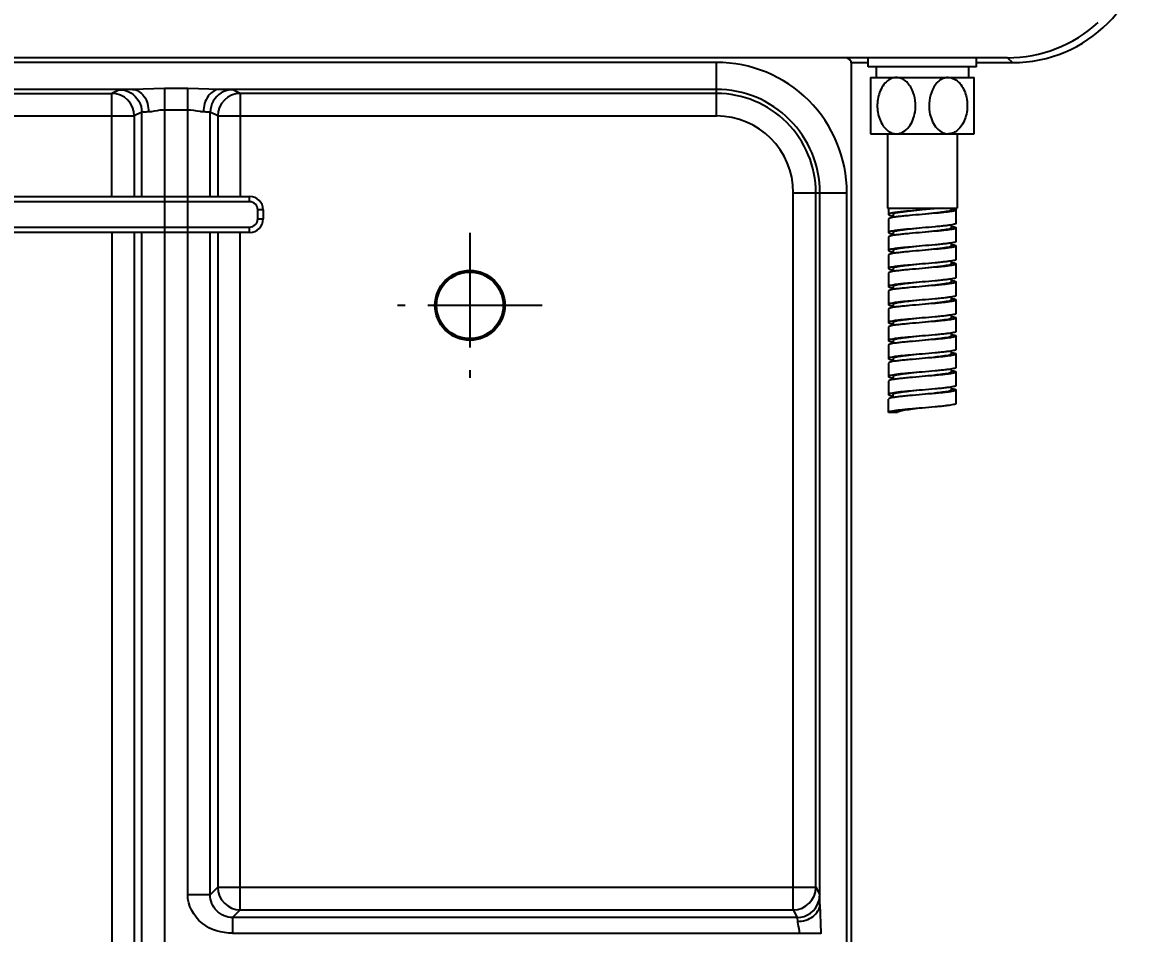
# Model space of a CAD drawing. Header units: millimetres. Extents: x 4625 to 5171, y -2661 to -1889.
# Drawn here: x 4776.5 to 4838.9, y -2450.1 to -2399.5 of the extents above; entities that cross this region are included whole.
import ezdxf

# ---------------------------------------------------------------- set-up
doc = ezdxf.new("R2010")
doc.units = ezdxf.units.MM
doc.header["$LTSCALE"] = 0.1
doc.linetypes.add('CENTERX2', pattern=[101.6, 63.5, -12.7, 12.7, -12.7])
for name, color, linetype in [('02___PRT_ALL_AXES', 7, 'Continuous'), ('CENTER', 1, 'CENTERX2'), ('DIM', 3, 'Continuous')]:
    doc.layers.add(name, color=color, linetype=linetype)
doc.styles.get("Standard").update_dxf_attribs({"font": 'arial.ttf'})
doc.dimstyles.new('ISO-25', dxfattribs={"dimtxt": 2.5, "dimasz": 2.5, "dimexe": 1.25, "dimexo": 0.625, "dimtad": 1, "dimlfac": 5, "dimtxsty": 'Standard', "dimcen": 2.5, "dimadec": 0, "dimazin": 0, "dimtfac": 1, "dimtmove": 0, "dimatfit": 3, "dimfxl": 0, "dimarcsym": 0})

# ---------------------------------------------------------------- blocks, each defined once
blk = doc.blocks.new('*D16')
at = {"layer": 'Defpoints', "color": 0}
for p in [(4777.648, -2092.633), (4866.09, -2605.033), (4891.722, -2605.033)]:
    blk.add_point(p, dxfattribs=at)
at = {"layer": 'DIM', "color": 0, "lineweight": -2}
for p, q in [((4778.273, -2092.633), (4892.972, -2092.633)), ((4891.722, -2096.633), (4891.722, -2601.033)), ((4866.715, -2605.033), (4892.972, -2605.033))]:
    blk.add_line(p, q, dxfattribs=at)
at = {"layer": 'DIM', "color": 0}
for points in [[(4891.056, -2096.633), (4892.389, -2096.633), (4891.722, -2092.633)], [(4891.056, -2601.033), (4892.389, -2601.033), (4891.722, -2605.033)]]:
    blk.add_solid(points, dxfattribs=at)
at = {"layer": 'DIM', "color": 0, "insert": (4888.475, -2348.833), "char_height": 4, "attachment_point": 5, "rotation": 90}
blk.add_mtext('(2280)', dxfattribs=at)

msp = doc.modelspace()

# ---------------------------------------------------------------- linework, layer by layer
at = {"color": 7, "linetype": 'Continuous'}
for p, q in [((4831.1216, -2401.4796), (4728.7511, -2401.4796)), ((4823.3984, -2401.9956), (4823.3984, -2401.4956)), ((4829.3984, -2401.9956), (4829.3984, -2401.4956)), ((4831.1216, -2401.4796), (4831.3987, -2401.7566)), ((4814.9768, -2401.7415), (4729.9768, -2401.7415)), ((4814.9768, -2404.7163), (4814.9768, -2401.7415)), ((4822.4768, -2401.7566), (4823.3984, -2401.7566)), ((4822.4768, -2476.4796), (4822.4768, -2401.8546)), ((4829.3984, -2401.9956), (4823.3984, -2401.9956)), ((4823.8359, -2401.9956), (4823.8359, -2402.5817)), ((4828.9609, -2401.9956), (4828.9609, -2402.5817)), ((4829.3984, -2401.7566), (4831.3987, -2401.7566)), ((4823.5234, -2402.5817), (4829.2734, -2402.5817)), ((4823.5234, -2402.5817), (4823.5234, -2405.7067)), ((4829.2734, -2405.7067), (4829.2734, -2402.5817)), ((4782.5686, -2403.2414), (4729.9768, -2403.2414)), ((4781.8305, -2403.2565), (4781.4108, -2403.4664)), ((4784.3301, -2403.1846), (4782.5686, -2403.2414)), ((4785.6234, -2403.1846), (4784.3301, -2403.1846)), ((4784.3301, -2403.1846), (4784.3301, -2453.8881)), ((4785.6234, -2447.9583), (4785.6234, -2403.1846)), ((4787.3849, -2403.2414), (4785.6234, -2403.1846)), ((4814.9768, -2403.2414), (4787.3849, -2403.2414)), ((4788.5427, -2403.4664), (4788.123, -2403.2565)), ((4749.8109, -2403.4664), (4781.4108, -2403.4664)), ((4781.4108, -2409.1816), (4781.4108, -2403.4664)), ((4814.9768, -2403.4664), (4788.5427, -2403.4664)), ((4788.5427, -2403.4664), (4788.5427, -2409.1816)), ((4783.0803, -2404.5065), (4782.6606, -2404.7163)), ((4783.0803, -2409.1816), (4783.0803, -2404.5065)), ((4785.6234, -2404.3872), (4784.3301, -2404.3872)), ((4787.2929, -2404.7163), (4786.8732, -2404.5065)), ((4786.8732, -2409.1816), (4786.8732, -2404.5065)), ((4749.8636, -2404.7163), (4782.6606, -2404.7163)), ((4782.6606, -2404.7163), (4782.6606, -2409.1816)), ((4787.2929, -2404.7163), (4814.9768, -2404.7163)), ((4787.2929, -2404.7163), (4787.2929, -2409.1816)), ((4823.5234, -2405.7067), (4829.2734, -2405.7067)), ((4824.4609, -2405.7067), (4824.4609, -2409.8317)), ((4828.3359, -2405.7067), (4828.3359, -2409.8317)), ((4819.24, -2408.9796), (4822.2148, -2408.9796)), ((4819.24, -2448.7884), (4819.24, -2408.9796)), ((4820.49, -2447.5386), (4820.49, -2408.9796)), ((4820.7149, -2448.4899), (4820.7149, -2408.9796)), ((4822.2148, -2476.4796), (4822.2148, -2408.9796)), ((4754.8109, -2409.1816), (4789.0609, -2409.1816)), ((4789.0609, -2409.4816), (4754.8109, -2409.4816)), ((4789.0609, -2409.4816), (4789.0609, -2409.1816)), ((4789.8109, -2409.9316), (4789.5109, -2409.9316)), ((4789.5109, -2410.4316), (4789.5109, -2409.9316)), ((4789.8109, -2409.9316), (4789.8109, -2410.4316)), ((4824.5234, -2409.8317), (4824.5234, -2410.1817)), ((4824.7734, -2410.1817), (4824.7734, -2410.3493)), ((4827.5005, -2409.8317), (4826.3984, -2409.9317)), ((4828.0234, -2409.9317), (4828.0234, -2409.8317)), ((4828.2734, -2410.6817), (4828.2734, -2409.9317)), ((4736.8109, -2410.8816), (4789.0609, -2410.8816)), ((4789.0609, -2411.1816), (4789.0609, -2410.8816)), ((4789.5109, -2410.4316), (4789.8109, -2410.4316)), ((4824.5234, -2410.4317), (4824.5234, -2411.1817)), ((4828.0234, -2410.9317), (4828.0234, -2410.7638)), ((4828.2734, -2411.6817), (4828.2734, -2410.9317)), ((4789.0609, -2411.1816), (4736.8109, -2411.1816)), ((4781.4108, -2411.1816), (4781.4108, -2453.9673)), ((4782.6606, -2411.1816), (4782.6606, -2453.9673)), ((4783.0803, -2453.8989), (4783.0803, -2411.1816)), ((4786.8732, -2447.9583), (4786.8732, -2411.1816)), ((4787.2929, -2411.1816), (4787.2929, -2447.5386)), ((4788.5427, -2448.7884), (4788.5427, -2411.1816)), ((4824.5234, -2411.4317), (4824.5234, -2412.1817)), ((4824.7734, -2411.1817), (4824.7734, -2411.3497)), ((4824.7734, -2412.1817), (4824.7734, -2412.3488)), ((4828.0234, -2411.9317), (4828.0234, -2411.7646)), ((4828.2734, -2412.6817), (4828.2734, -2411.9317)), ((4824.5234, -2412.4317), (4824.5234, -2413.1817)), ((4828.0234, -2412.9317), (4828.0234, -2412.7637)), ((4824.5234, -2413.4317), (4824.5234, -2414.1817)), ((4824.7734, -2413.1817), (4824.7734, -2413.3497)), ((4828.2734, -2413.6817), (4828.2734, -2412.9317)), ((4828.0234, -2413.9317), (4828.0234, -2413.7642)), ((4828.2734, -2414.6817), (4828.2734, -2413.9317)), ((4824.5234, -2414.4317), (4824.5234, -2415.1817)), ((4824.7734, -2414.1817), (4824.7734, -2414.3494)), ((4824.7734, -2415.1817), (4824.7734, -2415.3493)), ((4828.0234, -2414.9317), (4828.0234, -2414.7641)), ((4828.2734, -2415.6817), (4828.2734, -2414.9317)), ((4824.5234, -2415.4317), (4824.5234, -2416.1817)), ((4828.0234, -2415.9317), (4828.0234, -2415.7638)), ((4828.2734, -2416.6817), (4828.2734, -2415.9317)), ((4824.5234, -2416.4317), (4824.5234, -2417.1817)), ((4824.7734, -2416.1817), (4824.7734, -2416.3497)), ((4824.7734, -2417.1817), (4824.7734, -2417.3488)), ((4828.0234, -2416.9317), (4828.0234, -2416.7646)), ((4828.2734, -2417.6817), (4828.2734, -2416.9317)), ((4824.5234, -2417.4317), (4824.5234, -2418.1817)), ((4828.0234, -2417.9317), (4828.0234, -2417.7637)), ((4824.5234, -2418.4317), (4824.5234, -2419.1817)), ((4824.7734, -2418.1817), (4824.7734, -2418.3497)), ((4828.2734, -2418.6817), (4828.2734, -2417.9317)), ((4828.0234, -2418.9317), (4828.0234, -2418.7642)), ((4828.2734, -2419.6817), (4828.2734, -2418.9317)), ((4824.5234, -2419.4317), (4824.5234, -2420.1817)), ((4824.7734, -2419.1817), (4824.7734, -2419.3494)), ((4824.7734, -2420.3493), (4824.7734, -2420.1817)), ((4828.0234, -2419.9317), (4828.0234, -2419.7641)), ((4828.2734, -2420.6817), (4828.2734, -2419.9317)), ((4824.5234, -2421.1817), (4824.5234, -2420.4317)), ((4825.0234, -2421.1817), (4824.5234, -2421.1817)), ((4787.2929, -2447.5386), (4786.8732, -2447.9583)), ((4787.2929, -2447.5386), (4820.49, -2447.5386)), ((4820.49, -2447.5386), (4820.703, -2447.9647)), ((4786.8732, -2447.9583), (4785.6234, -2447.9583)), ((4788.5427, -2448.7884), (4788.1166, -2449.2145)), ((4788.5427, -2448.7884), (4819.24, -2448.7884)), ((4819.24, -2448.7884), (4819.453, -2449.2145)), ((4820.7149, -2448.4899), (4820.7717, -2450.0894)), ((4819.453, -2449.2145), (4788.1166, -2449.2145)), ((4788.1166, -2449.2145), (4788.1166, -2450.0894)), ((4819.453, -2449.2145), (4819.4649, -2449.4308)), ((4788.1166, -2450.0894), (4820.7717, -2450.0894)), ((4819.5691, -2450.0894), (4819.5691, -2450.1197)), ((4820.7717, -2450.0894), (4820.7717, -2450.1197))]:
    msp.add_line(p, q, dxfattribs=at)
for radius in [1.9395, 1.9, 1.85]:
    msp.add_circle((4801.2893, -2415.2296), radius, dxfattribs=at)
for centre, radius, start, end in [((4822.1018, -2401.8546), 0.375, 0, 90), ((4814.9768, -2408.9796), 7.2381, 359.999997, 90), ((4814.9768, -2408.9796), 5.7381, 359.999997, 90.000001), ((4781.4104, -2404.7166), 1.2503, 0.013684, 89.979771), ((4788.5431, -2404.7166), 1.2503, 90.020229, 179.986316), ((4814.9768, -2408.9796), 5.5132, 359.999998, 90.000001), ((4814.9768, -2408.9796), 4.2632, 360, 90), ((4789.0609, -2409.9316), 0.75, 0, 90), ((4789.0609, -2409.9316), 0.45, 0, 90), ((4789.0609, -2410.4316), 0.75, 270, 0), ((4789.0609, -2410.4316), 0.45, 270, 0), ((4788.5433, -2447.538), 1.2504, 180.027484, 269.972516), ((4819.2397, -2447.5382), 1.2502, 270.013618, 359.979837), ((4819.4529, -2447.9644), 1.2502, 270.008665, 341.989447), ((4819.4442, -2447.9631), 1.2588, 342.056687, 359.925905)]:
    msp.add_arc(centre, radius, start, end, dxfattribs=at)
for centre, major_axis, start_param, end_param in [((4831.3981, -2394.2563), (-5.3037, 5.3037), 2.3562326, 3.9269527), ((4831.1211, -2393.9793), (5.3037, -5.3037), -0.7853601, -0.0470704)]:
    msp.add_ellipse(centre, major_axis=major_axis, ratio=0.9999239, start_param=start_param, end_param=end_param, dxfattribs=at)
for points, knots in [([(4824.9609, -2402.5817), (4824.8424, -2402.5817), (4824.5973, -2402.6473), (4824.3054, -2402.8905), (4824.0915, -2403.219), (4823.9086, -2403.7256), (4823.8669, -2404.4106), (4824.0281, -2404.9429), (4824.1648, -2405.1721)], [0, 0, 0, 0, 0.1134765, 0.2321932, 0.3564877, 0.4846251, 0.7444559, 1, 1, 1, 1]), ([(4825.9939, -2404.4965), (4826.0271, -2404.2877), (4826.0339, -2403.8615), (4825.895, -2403.3491), (4825.6885, -2402.9933), (4825.4875, -2402.7732), (4825.2414, -2402.6199), (4825.0529, -2402.5817), (4824.9609, -2402.5817)], [0, 0, 0, 0, 0.2619066, 0.5204573, 0.6464492, 0.7685338, 0.8860324, 1, 1, 1, 1]), ([(4827.8359, -2402.5817), (4827.7439, -2402.5817), (4827.5554, -2402.6199), (4827.3093, -2402.7732), (4827.1083, -2402.9933), (4826.9018, -2403.3491), (4826.763, -2403.8615), (4826.7697, -2404.2877), (4826.803, -2404.4965)], [0, 0, 0, 0, 0.1139678, 0.2314667, 0.3535513, 0.4795433, 0.7380935, 1, 1, 1, 1]), ([(4827.8359, -2402.5817), (4827.9544, -2402.5817), (4828.1995, -2402.6472), (4828.4914, -2402.8904), (4828.7052, -2403.2188), (4828.8882, -2403.7253), (4828.93, -2404.4103), (4828.7688, -2404.9425), (4828.6322, -2405.1718)], [0, 0, 0, 0, 0.1134839, 0.2321897, 0.3564659, 0.4845944, 0.7444354, 1, 1, 1, 1]), ([(4782.5686, -2403.2414), (4782.8093, -2403.2436), (4783.3296, -2403.6176), (4783.448, -2404.1852), (4783.4494, -2404.4914)], [0, 0, 0, 0, 0.4401295, 1, 1, 1, 1]), ([(4787.3849, -2403.2414), (4787.1442, -2403.2436), (4786.6239, -2403.6176), (4786.5055, -2404.1852), (4786.5041, -2404.4914)], [0, 0, 0, 0, 0.4401283, 1, 1, 1, 1]), ([(4783.4494, -2404.4914), (4783.3597, -2404.4929), (4783.2492, -2404.52), (4783.104, -2404.4829), (4783.0803, -2404.5065)], [0, 0, 0, 0, 0.7282507, 1, 1, 1, 1]), ([(4784.3301, -2404.3872), (4784.2487, -2404.3872), (4783.9524, -2404.4012), (4783.6638, -2404.4877), (4783.4494, -2404.4914)], [0, 0, 0, 0, 0.2752826, 1, 1, 1, 1]), ([(4786.5041, -2404.4914), (4786.4406, -2404.4903), (4786.1472, -2404.4479), (4785.8554, -2404.3872), (4785.6234, -2404.3872)], [0, 0, 0, 0, 0.2150653, 1, 1, 1, 1]), ([(4786.8732, -2404.5065), (4786.8495, -2404.4829), (4786.7043, -2404.52), (4786.5938, -2404.4929), (4786.5041, -2404.4914)], [0, 0, 0, 0, 0.2715858, 1, 1, 1, 1]), ([(4824.9609, -2405.7067), (4825.0938, -2405.7067), (4825.3697, -2405.6229), (4825.6801, -2405.3258), (4825.8925, -2404.9368), (4825.9701, -2404.6458), (4825.9939, -2404.4965)], [0, 0, 0, 0, 0.2326142, 0.4778957, 0.7352689, 1, 1, 1, 1]), ([(4826.803, -2404.4965), (4826.8268, -2404.6458), (4826.9043, -2404.9368), (4827.1168, -2405.3258), (4827.4272, -2405.6229), (4827.703, -2405.7067), (4827.8359, -2405.7067)], [0, 0, 0, 0, 0.2647307, 0.522104, 0.7673856, 1, 1, 1, 1]), ([(4824.1648, -2405.1721), (4824.2523, -2405.3188), (4824.4211, -2405.5202), (4824.7182, -2405.6783), (4824.881, -2405.7067), (4824.9609, -2405.7067)], [0, 0, 0, 0, 0.5137391, 0.7597988, 1, 1, 1, 1]), ([(4828.6322, -2405.1718), (4828.5447, -2405.3186), (4828.3759, -2405.5201), (4828.0788, -2405.6783), (4827.9158, -2405.7067), (4827.8359, -2405.7067)], [0, 0, 0, 0, 0.5137435, 0.7598034, 1, 1, 1, 1]), ([(4826.3984, -2409.9317), (4826.1592, -2409.952), (4825.8116, -2409.9815), (4825.3701, -2410.0234), (4825.0885, -2410.054), (4824.8606, -2410.0831), (4824.6827, -2410.1142), (4824.5859, -2410.1377), (4824.5234, -2410.1658), (4824.5234, -2410.1817)], [0, 0, 0, 0, 0.378686, 0.5499149, 0.7002032, 0.8238992, 0.9164688, 0.9749245, 1, 1, 1, 1]), ([(4824.5234, -2410.1817), (4824.5234, -2410.1903), (4824.5465, -2410.21), (4824.6259, -2410.2371), (4824.7057, -2410.2532), (4824.7668, -2410.2637)], [0, 0, 0, 0, 0.0979815, 0.2910054, 1, 1, 1, 1]), ([(4826.3984, -2410.1817), (4826.1592, -2410.202), (4825.8116, -2410.2315), (4825.3701, -2410.2734), (4825.0885, -2410.304), (4824.8606, -2410.3331), (4824.6827, -2410.3642), (4824.5859, -2410.3877), (4824.5234, -2410.4158), (4824.5234, -2410.4317)], [0, 0, 0, 0, 0.3786865, 0.5499125, 0.7002018, 0.8238982, 0.9164684, 0.9749245, 1, 1, 1, 1]), ([(4826.3984, -2409.9317), (4826.1911, -2409.952), (4825.8898, -2409.9815), (4825.5071, -2410.0234), (4825.2632, -2410.0541), (4825.0651, -2410.0831), (4824.9119, -2410.1145), (4824.8251, -2410.1377), (4824.7734, -2410.167), (4824.7734, -2410.1817)], [0, 0, 0, 0, 0.377515, 0.5482583, 0.6981915, 0.8217102, 0.914358, 0.9733167, 1, 1, 1, 1]), ([(4828.0234, -2409.9317), (4828.0234, -2409.9465), (4827.9718, -2409.9758), (4827.8849, -2409.999), (4827.7318, -2410.0304), (4827.5336, -2410.0594), (4827.2897, -2410.0901), (4826.907, -2410.132), (4826.6058, -2410.1614), (4826.3984, -2410.1817)], [0, 0, 0, 0, 0.0266832, 0.0856419, 0.1782897, 0.3018085, 0.4517418, 0.6224852, 1, 1, 1, 1]), ([(4828.2734, -2409.9317), (4828.2734, -2409.9476), (4828.2109, -2409.9758), (4828.1142, -2409.9992), (4827.9362, -2410.0304), (4827.7083, -2410.0594), (4827.4267, -2410.09), (4826.9852, -2410.132), (4826.6376, -2410.1614), (4826.3984, -2410.1817)], [0, 0, 0, 0, 0.0250749, 0.0835302, 0.1761, 0.2997964, 0.4500862, 0.6213127, 1, 1, 1, 1]), ([(4828.0248, -2409.8488), (4828.0872, -2409.8595), (4828.1687, -2409.8758), (4828.2497, -2409.9031), (4828.2734, -2409.923), (4828.2734, -2409.9317)], [0, 0, 0, 0, 0.7094806, 0.9025202, 1, 1, 1, 1]), ([(4826.3984, -2410.9317), (4826.1592, -2410.952), (4825.8116, -2410.9815), (4825.3701, -2411.0234), (4825.0885, -2411.054), (4824.8606, -2411.0831), (4824.6827, -2411.1142), (4824.5859, -2411.1377), (4824.5234, -2411.1658), (4824.5234, -2411.1817)], [0, 0, 0, 0, 0.3786865, 0.5499125, 0.7002018, 0.8238982, 0.9164684, 0.9749245, 1, 1, 1, 1]), ([(4826.3984, -2410.9317), (4826.1911, -2410.952), (4825.8898, -2410.9815), (4825.5071, -2411.0234), (4825.2632, -2411.0541), (4825.0651, -2411.0831), (4824.9119, -2411.1145), (4824.8251, -2411.1377), (4824.7734, -2411.167), (4824.7734, -2411.1817)], [0, 0, 0, 0, 0.3775149, 0.5482582, 0.6981914, 0.8217101, 0.9143579, 0.9733167, 1, 1, 1, 1]), ([(4828.2734, -2410.6817), (4828.2734, -2410.6976), (4828.2109, -2410.7258), (4828.1142, -2410.7492), (4827.9362, -2410.7804), (4827.7083, -2410.8094), (4827.4267, -2410.84), (4826.9852, -2410.882), (4826.6376, -2410.9114), (4826.3984, -2410.9317)], [0, 0, 0, 0, 0.0250749, 0.0835302, 0.1761, 0.2997964, 0.4500862, 0.6213127, 1, 1, 1, 1]), ([(4828.0234, -2410.9317), (4828.0234, -2410.9465), (4827.9718, -2410.9758), (4827.8849, -2410.999), (4827.7318, -2411.0304), (4827.5336, -2411.0594), (4827.2897, -2411.0901), (4826.907, -2411.132), (4826.6058, -2411.1614), (4826.3984, -2411.1817)], [0, 0, 0, 0, 0.0266833, 0.085642, 0.1782899, 0.3018088, 0.4517422, 0.6224855, 1, 1, 1, 1]), ([(4828.2734, -2410.9317), (4828.2734, -2410.9476), (4828.2109, -2410.9758), (4828.1142, -2410.9992), (4827.9362, -2411.0304), (4827.7083, -2411.0594), (4827.4267, -2411.09), (4826.9852, -2411.132), (4826.6376, -2411.1614), (4826.3984, -2411.1817)], [0, 0, 0, 0, 0.0250758, 0.083532, 0.176102, 0.299798, 0.4500871, 0.621313, 1, 1, 1, 1]), ([(4828.0298, -2410.8497), (4828.091, -2410.8602), (4828.1709, -2410.8764), (4828.2503, -2410.9035), (4828.2734, -2410.9232), (4828.2734, -2410.9317)], [0, 0, 0, 0, 0.7090062, 0.9020312, 1, 1, 1, 1]), ([(4824.5234, -2411.1817), (4824.5234, -2411.1904), (4824.5468, -2411.2102), (4824.6271, -2411.2374), (4824.7079, -2411.2536), (4824.7697, -2411.2642)], [0, 0, 0, 0, 0.0977126, 0.2907466, 1, 1, 1, 1]), ([(4826.3984, -2411.1817), (4826.1592, -2411.202), (4825.8116, -2411.2315), (4825.3701, -2411.2734), (4825.0885, -2411.304), (4824.8606, -2411.3331), (4824.6827, -2411.3642), (4824.5859, -2411.3877), (4824.5234, -2411.4158), (4824.5234, -2411.4317)], [0, 0, 0, 0, 0.3786883, 0.549915, 0.7002045, 0.8239003, 0.9164697, 0.974925, 1, 1, 1, 1]), ([(4826.3984, -2411.9317), (4826.1592, -2411.952), (4825.8116, -2411.9815), (4825.3701, -2412.0234), (4825.0885, -2412.054), (4824.8606, -2412.0831), (4824.6827, -2412.1142), (4824.5859, -2412.1377), (4824.5234, -2412.1658), (4824.5234, -2412.1817)], [0, 0, 0, 0, 0.3786883, 0.549915, 0.7002045, 0.8239003, 0.9164697, 0.974925, 1, 1, 1, 1]), ([(4824.5234, -2412.1817), (4824.5234, -2412.1904), (4824.5467, -2412.2101), (4824.6266, -2412.2373), (4824.707, -2412.2535), (4824.7686, -2412.264)], [0, 0, 0, 0, 0.097803, 0.2908407, 1, 1, 1, 1]), ([(4826.3984, -2412.1817), (4826.1592, -2412.202), (4825.8116, -2412.2315), (4825.3701, -2412.2734), (4825.0886, -2412.304), (4824.8606, -2412.3331), (4824.6827, -2412.3642), (4824.5859, -2412.3877), (4824.5234, -2412.4158), (4824.5234, -2412.4317)], [0, 0, 0, 0, 0.378687, 0.5499129, 0.700202, 0.823898, 0.916468, 0.9749242, 1, 1, 1, 1]), ([(4826.3984, -2411.9317), (4826.1911, -2411.952), (4825.8898, -2411.9815), (4825.5071, -2412.0234), (4825.2632, -2412.0541), (4825.0651, -2412.0831), (4824.9119, -2412.1145), (4824.8251, -2412.1377), (4824.7734, -2412.167), (4824.7734, -2412.1817)], [0, 0, 0, 0, 0.3775147, 0.548258, 0.6981912, 0.8217099, 0.9143577, 0.9733166, 1, 1, 1, 1]), ([(4828.2734, -2411.6817), (4828.2734, -2411.6976), (4828.2109, -2411.7258), (4828.1142, -2411.7492), (4827.9362, -2411.7804), (4827.7083, -2411.8094), (4827.4267, -2411.84), (4826.9852, -2411.882), (4826.6376, -2411.9114), (4826.3984, -2411.9317)], [0, 0, 0, 0, 0.0250758, 0.083532, 0.176102, 0.299798, 0.4500871, 0.621313, 1, 1, 1, 1]), ([(4828.0234, -2411.9317), (4828.0234, -2411.9465), (4827.9718, -2411.9758), (4827.8849, -2411.999), (4827.7318, -2412.0304), (4827.5336, -2412.0594), (4827.2897, -2412.0901), (4826.907, -2412.132), (4826.6058, -2412.1614), (4826.3984, -2412.1817)], [0, 0, 0, 0, 0.0266833, 0.0856422, 0.1782903, 0.3018092, 0.4517426, 0.6224859, 1, 1, 1, 1]), ([(4828.2734, -2411.9317), (4828.2734, -2411.9476), (4828.2109, -2411.9758), (4828.1142, -2411.9992), (4827.9362, -2412.0304), (4827.7083, -2412.0594), (4827.4267, -2412.09), (4826.9852, -2412.132), (4826.6376, -2412.1614), (4826.3984, -2412.1817)], [0, 0, 0, 0, 0.025075, 0.0835303, 0.1760997, 0.2997955, 0.450085, 0.6213117, 1, 1, 1, 1]), ([(4828.0283, -2411.8494), (4828.0898, -2411.86), (4828.1702, -2411.8762), (4828.2502, -2411.9033), (4828.2734, -2411.9231), (4828.2734, -2411.9317)], [0, 0, 0, 0, 0.7091593, 0.902197, 1, 1, 1, 1]), ([(4828.2734, -2412.6817), (4828.2734, -2412.6976), (4828.2109, -2412.7258), (4828.1142, -2412.7492), (4827.9362, -2412.7804), (4827.7083, -2412.8094), (4827.4267, -2412.84), (4826.9852, -2412.882), (4826.6376, -2412.9114), (4826.3984, -2412.9317)], [0, 0, 0, 0, 0.025075, 0.0835303, 0.1760997, 0.2997955, 0.450085, 0.6213117, 1, 1, 1, 1]), ([(4826.3984, -2412.9317), (4826.1592, -2412.952), (4825.8116, -2412.9815), (4825.3701, -2413.0234), (4825.0886, -2413.054), (4824.8606, -2413.0831), (4824.6827, -2413.1142), (4824.5859, -2413.1377), (4824.5234, -2413.1658), (4824.5234, -2413.1817)], [0, 0, 0, 0, 0.378687, 0.5499129, 0.700202, 0.823898, 0.916468, 0.9749242, 1, 1, 1, 1]), ([(4824.5234, -2413.1817), (4824.5234, -2413.1903), (4824.5465, -2413.21), (4824.626, -2413.2371), (4824.7058, -2413.2532), (4824.767, -2413.2638)], [0, 0, 0, 0, 0.0979688, 0.2909938, 1, 1, 1, 1]), ([(4826.3984, -2413.1817), (4826.1592, -2413.202), (4825.8116, -2413.2315), (4825.3701, -2413.2734), (4825.0885, -2413.304), (4824.8606, -2413.3331), (4824.6827, -2413.3642), (4824.5859, -2413.3877), (4824.5234, -2413.4158), (4824.5234, -2413.4317)], [0, 0, 0, 0, 0.3786873, 0.5499138, 0.7002036, 0.8239, 0.9164698, 0.9749251, 1, 1, 1, 1]), ([(4826.3984, -2412.9317), (4826.1911, -2412.952), (4825.8898, -2412.9815), (4825.5071, -2413.0234), (4825.2632, -2413.0541), (4825.0651, -2413.0831), (4824.9119, -2413.1145), (4824.8251, -2413.1377), (4824.7734, -2413.167), (4824.7734, -2413.1817)], [0, 0, 0, 0, 0.3775145, 0.5482577, 0.6981909, 0.8217096, 0.9143576, 0.9733165, 1, 1, 1, 1]), ([(4828.2734, -2412.9317), (4828.2734, -2412.9476), (4828.2109, -2412.9758), (4828.1142, -2412.9992), (4827.9362, -2413.0304), (4827.7083, -2413.0594), (4827.4267, -2413.09), (4826.9852, -2413.132), (4826.6376, -2413.1614), (4826.3984, -2413.1817)], [0, 0, 0, 0, 0.0250757, 0.0835317, 0.176102, 0.2997983, 0.4500876, 0.6213136, 1, 1, 1, 1]), ([(4828.0234, -2412.9317), (4828.0234, -2412.9465), (4827.9718, -2412.9758), (4827.8849, -2412.999), (4827.7318, -2413.0304), (4827.5336, -2413.0594), (4827.2897, -2413.0901), (4826.907, -2413.132), (4826.6058, -2413.1614), (4826.3984, -2413.1817)], [0, 0, 0, 0, 0.0266836, 0.0856426, 0.1782908, 0.3018097, 0.451743, 0.6224862, 1, 1, 1, 1]), ([(4828.0271, -2412.8492), (4828.089, -2412.8598), (4828.1697, -2412.8761), (4828.25, -2412.9033), (4828.2734, -2412.9231), (4828.2734, -2412.9317)], [0, 0, 0, 0, 0.7092552, 0.9022989, 1, 1, 1, 1]), ([(4826.3984, -2413.9317), (4826.1592, -2413.952), (4825.8116, -2413.9815), (4825.3701, -2414.0234), (4825.0885, -2414.054), (4824.8606, -2414.0831), (4824.6827, -2414.1142), (4824.5859, -2414.1377), (4824.5234, -2414.1658), (4824.5234, -2414.1817)], [0, 0, 0, 0, 0.3786873, 0.5499138, 0.7002036, 0.8239, 0.9164698, 0.9749251, 1, 1, 1, 1]), ([(4826.3984, -2413.9317), (4826.1911, -2413.952), (4825.8898, -2413.9815), (4825.5071, -2414.0234), (4825.2632, -2414.0541), (4825.0651, -2414.0831), (4824.9119, -2414.1145), (4824.8251, -2414.1377), (4824.7734, -2414.167), (4824.7734, -2414.1817)], [0, 0, 0, 0, 0.3775143, 0.5482574, 0.6981906, 0.8217094, 0.9143574, 0.9733164, 1, 1, 1, 1]), ([(4828.2734, -2413.6817), (4828.2734, -2413.6976), (4828.2109, -2413.7258), (4828.1142, -2413.7492), (4827.9362, -2413.7804), (4827.7083, -2413.8094), (4827.4267, -2413.84), (4826.9852, -2413.882), (4826.6376, -2413.9114), (4826.3984, -2413.9317)], [0, 0, 0, 0, 0.0250757, 0.0835317, 0.176102, 0.2997983, 0.4500876, 0.6213136, 1, 1, 1, 1]), ([(4828.0234, -2413.9317), (4828.0234, -2413.9465), (4827.9718, -2413.9758), (4827.8849, -2413.999), (4827.7318, -2414.0304), (4827.5336, -2414.0594), (4827.2897, -2414.0901), (4826.907, -2414.132), (4826.6058, -2414.1614), (4826.3984, -2414.1817)], [0, 0, 0, 0, 0.0266836, 0.0856428, 0.178291, 0.3018099, 0.4517432, 0.6224863, 1, 1, 1, 1]), ([(4828.2734, -2413.9317), (4828.2734, -2413.9476), (4828.2109, -2413.9758), (4828.1142, -2413.9992), (4827.9362, -2414.0304), (4827.7083, -2414.0594), (4827.4267, -2414.09), (4826.9852, -2414.132), (4826.6376, -2414.1614), (4826.3984, -2414.1817)], [0, 0, 0, 0, 0.0250755, 0.0835312, 0.1761008, 0.2997966, 0.4500858, 0.621312, 1, 1, 1, 1]), ([(4828.03, -2413.8497), (4828.0912, -2413.8603), (4828.171, -2413.8764), (4828.2504, -2413.9035), (4828.2734, -2413.9232), (4828.2734, -2413.9317)], [0, 0, 0, 0, 0.7089946, 0.9020185, 1, 1, 1, 1]), ([(4826.3984, -2414.1817), (4826.1592, -2414.202), (4825.8116, -2414.2315), (4825.3701, -2414.2734), (4825.0885, -2414.304), (4824.8606, -2414.3331), (4824.6827, -2414.3642), (4824.5859, -2414.3877), (4824.5234, -2414.4158), (4824.5234, -2414.4317)], [0, 0, 0, 0, 0.378688, 0.5499142, 0.7002034, 0.8238992, 0.9164688, 0.9749245, 1, 1, 1, 1]), ([(4824.5234, -2414.1817), (4824.5234, -2414.1904), (4824.5471, -2414.2104), (4824.6281, -2414.2377), (4824.7097, -2414.254), (4824.7721, -2414.2646)], [0, 0, 0, 0, 0.0974798, 0.2905194, 1, 1, 1, 1]), ([(4828.2734, -2414.6817), (4828.2734, -2414.6976), (4828.2109, -2414.7258), (4828.1142, -2414.7492), (4827.9362, -2414.7804), (4827.7083, -2414.8094), (4827.4267, -2414.84), (4826.9852, -2414.882), (4826.6376, -2414.9114), (4826.3984, -2414.9317)], [0, 0, 0, 0, 0.0250755, 0.0835312, 0.1761008, 0.2997966, 0.4500858, 0.621312, 1, 1, 1, 1]), ([(4826.3984, -2414.9317), (4826.1592, -2414.952), (4825.8116, -2414.9815), (4825.3701, -2415.0234), (4825.0885, -2415.054), (4824.8606, -2415.0831), (4824.6827, -2415.1142), (4824.5859, -2415.1377), (4824.5234, -2415.1658), (4824.5234, -2415.1817)], [0, 0, 0, 0, 0.378688, 0.5499142, 0.7002034, 0.8238992, 0.9164688, 0.9749245, 1, 1, 1, 1]), ([(4826.3984, -2415.1817), (4826.1592, -2415.202), (4825.8116, -2415.2315), (4825.3701, -2415.2734), (4825.0885, -2415.304), (4824.8606, -2415.3331), (4824.6827, -2415.3642), (4824.5859, -2415.3877), (4824.5234, -2415.4158), (4824.5234, -2415.4317)], [0, 0, 0, 0, 0.3786865, 0.5499125, 0.7002018, 0.8238982, 0.9164684, 0.9749245, 1, 1, 1, 1]), ([(4824.5234, -2415.1817), (4824.5234, -2415.1903), (4824.5465, -2415.21), (4824.6259, -2415.2371), (4824.7057, -2415.2532), (4824.7668, -2415.2637)], [0, 0, 0, 0, 0.0979815, 0.2910054, 1, 1, 1, 1]), ([(4826.3984, -2414.9317), (4826.1911, -2414.952), (4825.8898, -2414.9815), (4825.5071, -2415.0234), (4825.2632, -2415.0541), (4825.0651, -2415.0831), (4824.9119, -2415.1145), (4824.8251, -2415.1377), (4824.7734, -2415.167), (4824.7734, -2415.1817)], [0, 0, 0, 0, 0.3775141, 0.5482571, 0.6981903, 0.8217092, 0.9143572, 0.9733164, 1, 1, 1, 1]), ([(4828.0234, -2414.9317), (4828.0234, -2414.9465), (4827.9718, -2414.9758), (4827.8849, -2414.999), (4827.7318, -2415.0304), (4827.5336, -2415.0594), (4827.2897, -2415.0901), (4826.907, -2415.132), (4826.6058, -2415.1614), (4826.3984, -2415.1817)], [0, 0, 0, 0, 0.0266837, 0.0856429, 0.1782911, 0.30181, 0.4517433, 0.6224863, 1, 1, 1, 1]), ([(4828.2734, -2414.9317), (4828.2734, -2414.9476), (4828.2109, -2414.9758), (4828.1142, -2414.9992), (4827.9362, -2415.0304), (4827.7083, -2415.0594), (4827.4267, -2415.09), (4826.9852, -2415.132), (4826.6376, -2415.1614), (4826.3984, -2415.1817)], [0, 0, 0, 0, 0.0250749, 0.0835302, 0.1761, 0.2997964, 0.4500862, 0.6213127, 1, 1, 1, 1]), ([(4828.0248, -2414.8488), (4828.0872, -2414.8595), (4828.1687, -2414.8758), (4828.2497, -2414.9031), (4828.2734, -2414.923), (4828.2734, -2414.9317)], [0, 0, 0, 0, 0.7094806, 0.9025202, 1, 1, 1, 1]), ([(4826.3984, -2415.9317), (4826.1592, -2415.952), (4825.8116, -2415.9815), (4825.3701, -2416.0234), (4825.0885, -2416.054), (4824.8606, -2416.0831), (4824.6827, -2416.1142), (4824.5859, -2416.1377), (4824.5234, -2416.1658), (4824.5234, -2416.1817)], [0, 0, 0, 0, 0.3786865, 0.5499125, 0.7002018, 0.8238982, 0.9164684, 0.9749245, 1, 1, 1, 1]), ([(4826.3984, -2415.9317), (4826.1911, -2415.952), (4825.8898, -2415.9815), (4825.5071, -2416.0234), (4825.2632, -2416.0541), (4825.0651, -2416.0831), (4824.9119, -2416.1145), (4824.8251, -2416.1377), (4824.7734, -2416.167), (4824.7734, -2416.1817)], [0, 0, 0, 0, 0.3775139, 0.5482569, 0.6981901, 0.821709, 0.9143571, 0.9733163, 1, 1, 1, 1]), ([(4828.2734, -2415.6817), (4828.2734, -2415.6976), (4828.2109, -2415.7258), (4828.1142, -2415.7492), (4827.9362, -2415.7804), (4827.7083, -2415.8094), (4827.4267, -2415.84), (4826.9852, -2415.882), (4826.6376, -2415.9114), (4826.3984, -2415.9317)], [0, 0, 0, 0, 0.0250749, 0.0835302, 0.1761, 0.2997964, 0.4500862, 0.6213127, 1, 1, 1, 1]), ([(4828.0234, -2415.9317), (4828.0234, -2415.9465), (4827.9718, -2415.9758), (4827.8849, -2415.999), (4827.7318, -2416.0304), (4827.5336, -2416.0594), (4827.2897, -2416.0901), (4826.907, -2416.132), (4826.6058, -2416.1614), (4826.3984, -2416.1817)], [0, 0, 0, 0, 0.0266837, 0.0856429, 0.1782911, 0.30181, 0.4517432, 0.6224863, 1, 1, 1, 1]), ([(4828.2734, -2415.9317), (4828.2734, -2415.9476), (4828.2109, -2415.9758), (4828.1142, -2415.9992), (4827.9362, -2416.0304), (4827.7083, -2416.0594), (4827.4267, -2416.09), (4826.9852, -2416.132), (4826.6376, -2416.1614), (4826.3984, -2416.1817)], [0, 0, 0, 0, 0.0250758, 0.083532, 0.176102, 0.299798, 0.4500871, 0.621313, 1, 1, 1, 1]), ([(4828.0298, -2415.8497), (4828.091, -2415.8602), (4828.1709, -2415.8764), (4828.2503, -2415.9035), (4828.2734, -2415.9232), (4828.2734, -2415.9317)], [0, 0, 0, 0, 0.7090062, 0.9020312, 1, 1, 1, 1]), ([(4826.3984, -2416.1817), (4826.1592, -2416.202), (4825.8116, -2416.2315), (4825.3701, -2416.2734), (4825.0885, -2416.304), (4824.8606, -2416.3331), (4824.6827, -2416.3642), (4824.5859, -2416.3877), (4824.5234, -2416.4158), (4824.5234, -2416.4317)], [0, 0, 0, 0, 0.3786883, 0.549915, 0.7002045, 0.8239003, 0.9164697, 0.974925, 1, 1, 1, 1]), ([(4824.5234, -2416.1817), (4824.5234, -2416.1904), (4824.5468, -2416.2102), (4824.6271, -2416.2374), (4824.7079, -2416.2536), (4824.7697, -2416.2642)], [0, 0, 0, 0, 0.0977126, 0.2907466, 1, 1, 1, 1]), ([(4826.3984, -2416.9317), (4826.1592, -2416.952), (4825.8116, -2416.9815), (4825.3701, -2417.0234), (4825.0885, -2417.054), (4824.8606, -2417.0831), (4824.6827, -2417.1142), (4824.5859, -2417.1377), (4824.5234, -2417.1658), (4824.5234, -2417.1817)], [0, 0, 0, 0, 0.3786883, 0.549915, 0.7002045, 0.8239003, 0.9164697, 0.974925, 1, 1, 1, 1]), ([(4826.3984, -2417.1817), (4826.1592, -2417.202), (4825.8116, -2417.2315), (4825.3701, -2417.2734), (4825.0886, -2417.304), (4824.8606, -2417.3331), (4824.6827, -2417.3642), (4824.5859, -2417.3877), (4824.5234, -2417.4158), (4824.5234, -2417.4317)], [0, 0, 0, 0, 0.378687, 0.5499129, 0.700202, 0.823898, 0.916468, 0.9749242, 1, 1, 1, 1]), ([(4824.5234, -2417.1817), (4824.5234, -2417.1904), (4824.5467, -2417.2101), (4824.6266, -2417.2373), (4824.707, -2417.2535), (4824.7686, -2417.264)], [0, 0, 0, 0, 0.097803, 0.2908407, 1, 1, 1, 1]), ([(4826.3984, -2416.9317), (4826.1911, -2416.952), (4825.8898, -2416.9815), (4825.5071, -2417.0234), (4825.2632, -2417.0541), (4825.0651, -2417.0831), (4824.9119, -2417.1145), (4824.8251, -2417.1377), (4824.7734, -2417.167), (4824.7734, -2417.1817)], [0, 0, 0, 0, 0.3775137, 0.5482568, 0.69819, 0.8217089, 0.9143571, 0.9733163, 1, 1, 1, 1]), ([(4828.2734, -2416.6817), (4828.2734, -2416.6976), (4828.2109, -2416.7258), (4828.1142, -2416.7492), (4827.9362, -2416.7804), (4827.7083, -2416.8094), (4827.4267, -2416.84), (4826.9852, -2416.882), (4826.6376, -2416.9114), (4826.3984, -2416.9317)], [0, 0, 0, 0, 0.0250758, 0.083532, 0.176102, 0.299798, 0.4500871, 0.621313, 1, 1, 1, 1]), ([(4828.0234, -2416.9317), (4828.0234, -2416.9465), (4827.9718, -2416.9758), (4827.8849, -2416.999), (4827.7318, -2417.0304), (4827.5336, -2417.0594), (4827.2897, -2417.0901), (4826.907, -2417.132), (4826.6058, -2417.1614), (4826.3984, -2417.1817)], [0, 0, 0, 0, 0.0266837, 0.0856429, 0.178291, 0.3018099, 0.4517431, 0.6224861, 1, 1, 1, 1]), ([(4828.2734, -2416.9317), (4828.2734, -2416.9476), (4828.2109, -2416.9758), (4828.1142, -2416.9992), (4827.9362, -2417.0304), (4827.7083, -2417.0594), (4827.4267, -2417.09), (4826.9852, -2417.132), (4826.6376, -2417.1614), (4826.3984, -2417.1817)], [0, 0, 0, 0, 0.025075, 0.0835303, 0.1760997, 0.2997955, 0.450085, 0.6213117, 1, 1, 1, 1]), ([(4828.0283, -2416.8494), (4828.0898, -2416.86), (4828.1702, -2416.8762), (4828.2502, -2416.9033), (4828.2734, -2416.9231), (4828.2734, -2416.9317)], [0, 0, 0, 0, 0.7091593, 0.902197, 1, 1, 1, 1]), ([(4828.2734, -2417.6817), (4828.2734, -2417.6976), (4828.2109, -2417.7258), (4828.1142, -2417.7492), (4827.9362, -2417.7804), (4827.7083, -2417.8094), (4827.4267, -2417.84), (4826.9852, -2417.882), (4826.6376, -2417.9114), (4826.3984, -2417.9317)], [0, 0, 0, 0, 0.025075, 0.0835303, 0.1760997, 0.2997955, 0.450085, 0.6213117, 1, 1, 1, 1]), ([(4826.3984, -2417.9317), (4826.1592, -2417.952), (4825.8116, -2417.9815), (4825.3701, -2418.0234), (4825.0886, -2418.054), (4824.8606, -2418.0831), (4824.6827, -2418.1142), (4824.5859, -2418.1377), (4824.5234, -2418.1658), (4824.5234, -2418.1817)], [0, 0, 0, 0, 0.378687, 0.5499129, 0.700202, 0.823898, 0.916468, 0.9749242, 1, 1, 1, 1]), ([(4826.3984, -2418.1817), (4826.1592, -2418.202), (4825.8116, -2418.2315), (4825.3701, -2418.2734), (4825.0885, -2418.304), (4824.8606, -2418.3331), (4824.6827, -2418.3642), (4824.5859, -2418.3877), (4824.5234, -2418.4158), (4824.5234, -2418.4317)], [0, 0, 0, 0, 0.3786873, 0.5499138, 0.7002036, 0.8239, 0.9164698, 0.9749251, 1, 1, 1, 1]), ([(4824.5234, -2418.1817), (4824.5234, -2418.1903), (4824.5465, -2418.21), (4824.626, -2418.2371), (4824.7058, -2418.2532), (4824.767, -2418.2638)], [0, 0, 0, 0, 0.0979688, 0.2909938, 1, 1, 1, 1]), ([(4826.3984, -2417.9317), (4826.1911, -2417.952), (4825.8898, -2417.9815), (4825.5071, -2418.0234), (4825.2632, -2418.0541), (4825.0651, -2418.0831), (4824.9119, -2418.1145), (4824.8251, -2418.1377), (4824.7734, -2418.167), (4824.7734, -2418.1817)], [0, 0, 0, 0, 0.3775137, 0.5482567, 0.69819, 0.8217089, 0.9143571, 0.9733163, 1, 1, 1, 1]), ([(4828.2734, -2417.9317), (4828.2734, -2417.9476), (4828.2109, -2417.9758), (4828.1142, -2417.9992), (4827.9362, -2418.0304), (4827.7083, -2418.0594), (4827.4267, -2418.09), (4826.9852, -2418.132), (4826.6376, -2418.1614), (4826.3984, -2418.1817)], [0, 0, 0, 0, 0.0250755, 0.0835316, 0.1761018, 0.2997982, 0.4500875, 0.6213135, 1, 1, 1, 1]), ([(4828.0234, -2417.9317), (4828.0234, -2417.9465), (4827.9718, -2417.9758), (4827.8849, -2417.999), (4827.7318, -2418.0304), (4827.5336, -2418.0594), (4827.2897, -2418.0901), (4826.907, -2418.132), (4826.6058, -2418.1614), (4826.3984, -2418.1817)], [0, 0, 0, 0, 0.0266836, 0.0856428, 0.1782908, 0.3018097, 0.4517429, 0.6224859, 1, 1, 1, 1]), ([(4828.0271, -2417.8492), (4828.089, -2417.8598), (4828.1697, -2417.8761), (4828.25, -2417.9033), (4828.2734, -2417.9231), (4828.2734, -2417.9317)], [0, 0, 0, 0, 0.7092534, 0.9022874, 1, 1, 1, 1]), ([(4826.3984, -2418.9317), (4826.1592, -2418.952), (4825.8116, -2418.9815), (4825.3701, -2419.0234), (4825.0885, -2419.054), (4824.8606, -2419.0831), (4824.6827, -2419.1142), (4824.5859, -2419.1377), (4824.5234, -2419.1658), (4824.5234, -2419.1817)], [0, 0, 0, 0, 0.3786873, 0.5499138, 0.7002036, 0.8239, 0.9164698, 0.9749251, 1, 1, 1, 1]), ([(4826.3984, -2418.9317), (4826.1911, -2418.952), (4825.8898, -2418.9815), (4825.5071, -2419.0234), (4825.2632, -2419.0541), (4825.0651, -2419.0831), (4824.9119, -2419.1145), (4824.8251, -2419.1377), (4824.7734, -2419.167), (4824.7734, -2419.1817)], [0, 0, 0, 0, 0.3775137, 0.5482568, 0.6981901, 0.821709, 0.9143572, 0.9733164, 1, 1, 1, 1]), ([(4828.2734, -2418.6817), (4828.2734, -2418.6976), (4828.2109, -2418.7258), (4828.1142, -2418.7492), (4827.9362, -2418.7804), (4827.7083, -2418.8094), (4827.4267, -2418.84), (4826.9852, -2418.882), (4826.6376, -2418.9114), (4826.3984, -2418.9317)], [0, 0, 0, 0, 0.0250755, 0.0835316, 0.1761018, 0.2997982, 0.4500875, 0.6213135, 1, 1, 1, 1]), ([(4828.0234, -2418.9317), (4828.0234, -2418.9465), (4827.9718, -2418.9758), (4827.8849, -2418.999), (4827.7318, -2419.0304), (4827.5336, -2419.0594), (4827.2897, -2419.0901), (4826.907, -2419.132), (4826.6058, -2419.1614), (4826.3984, -2419.1817)], [0, 0, 0, 0, 0.0266836, 0.0856426, 0.1782906, 0.3018094, 0.4517426, 0.6224857, 1, 1, 1, 1]), ([(4828.2734, -2418.9317), (4828.2734, -2418.9476), (4828.2109, -2418.9758), (4828.1142, -2418.9992), (4827.9362, -2419.0304), (4827.7083, -2419.0594), (4827.4267, -2419.09), (4826.9852, -2419.132), (4826.6376, -2419.1614), (4826.3984, -2419.1817)], [0, 0, 0, 0, 0.0250755, 0.0835312, 0.1761008, 0.2997966, 0.4500858, 0.621312, 1, 1, 1, 1]), ([(4828.03, -2418.8497), (4828.0912, -2418.8603), (4828.171, -2418.8764), (4828.2504, -2418.9035), (4828.2734, -2418.9232), (4828.2734, -2418.9317)], [0, 0, 0, 0, 0.7089946, 0.9020185, 1, 1, 1, 1]), ([(4826.3984, -2419.1817), (4826.1592, -2419.202), (4825.8116, -2419.2315), (4825.3701, -2419.2734), (4825.0885, -2419.304), (4824.8606, -2419.3331), (4824.6827, -2419.3642), (4824.5859, -2419.3877), (4824.5234, -2419.4158), (4824.5234, -2419.4317)], [0, 0, 0, 0, 0.378688, 0.5499142, 0.7002034, 0.8238992, 0.9164688, 0.9749245, 1, 1, 1, 1]), ([(4824.5234, -2419.1817), (4824.5234, -2419.1904), (4824.5471, -2419.2104), (4824.6281, -2419.2377), (4824.7097, -2419.254), (4824.7721, -2419.2646)], [0, 0, 0, 0, 0.0974798, 0.2905194, 1, 1, 1, 1]), ([(4828.2734, -2419.6817), (4828.2734, -2419.6976), (4828.2109, -2419.7258), (4828.1142, -2419.7492), (4827.9362, -2419.7804), (4827.7083, -2419.8094), (4827.4267, -2419.84), (4826.9852, -2419.882), (4826.6376, -2419.9114), (4826.3984, -2419.9317)], [0, 0, 0, 0, 0.0250755, 0.0835312, 0.1761008, 0.2997966, 0.4500858, 0.621312, 1, 1, 1, 1]), ([(4826.3984, -2419.9317), (4826.1592, -2419.952), (4825.8116, -2419.9815), (4825.3701, -2420.0234), (4825.0885, -2420.054), (4824.8606, -2420.0831), (4824.6827, -2420.1142), (4824.5859, -2420.1377), (4824.5234, -2420.1658), (4824.5234, -2420.1817)], [0, 0, 0, 0, 0.378688, 0.5499142, 0.7002034, 0.8238992, 0.9164688, 0.9749245, 1, 1, 1, 1]), ([(4826.3984, -2420.1817), (4826.1592, -2420.202), (4825.8116, -2420.2315), (4825.3701, -2420.2734), (4825.0885, -2420.304), (4824.8606, -2420.3331), (4824.6827, -2420.3642), (4824.5859, -2420.3877), (4824.5234, -2420.4158), (4824.5234, -2420.4317)], [0, 0, 0, 0, 0.3786864, 0.5499124, 0.7002017, 0.823898, 0.9164683, 0.9749243, 1, 1, 1, 1]), ([(4824.5234, -2420.1817), (4824.5234, -2420.1903), (4824.5465, -2420.21), (4824.6259, -2420.2371), (4824.7057, -2420.2532), (4824.7668, -2420.2637)], [0, 0, 0, 0, 0.0979815, 0.2910054, 1, 1, 1, 1]), ([(4826.3984, -2419.9317), (4826.1911, -2419.952), (4825.8898, -2419.9815), (4825.5071, -2420.0234), (4825.2632, -2420.0541), (4825.0651, -2420.0831), (4824.9119, -2420.1145), (4824.8251, -2420.1377), (4824.7734, -2420.167), (4824.7734, -2420.1817)], [0, 0, 0, 0, 0.3775138, 0.548257, 0.6981903, 0.8217092, 0.9143574, 0.9733164, 1, 1, 1, 1]), ([(4828.0234, -2419.9317), (4828.0234, -2419.9465), (4827.9718, -2419.9758), (4827.8849, -2419.999), (4827.7318, -2420.0304), (4827.5336, -2420.0594), (4827.2897, -2420.0901), (4826.907, -2420.132), (4826.6058, -2420.1614), (4826.3984, -2420.1817)], [0, 0, 0, 0, 0.0266835, 0.0856424, 0.1782904, 0.3018091, 0.4517423, 0.6224855, 1, 1, 1, 1]), ([(4828.2734, -2419.9317), (4828.2734, -2419.9476), (4828.2109, -2419.9758), (4828.1142, -2419.9992), (4827.9362, -2420.0304), (4827.7083, -2420.0594), (4827.4267, -2420.09), (4826.9852, -2420.132), (4826.6376, -2420.1614), (4826.3984, -2420.1817)], [0, 0, 0, 0, 0.0250749, 0.0835302, 0.1761, 0.2997964, 0.4500862, 0.6213127, 1, 1, 1, 1]), ([(4828.0248, -2419.8488), (4828.0872, -2419.8595), (4828.1687, -2419.8758), (4828.2497, -2419.9031), (4828.2734, -2419.923), (4828.2734, -2419.9317)], [0, 0, 0, 0, 0.7094806, 0.9025202, 1, 1, 1, 1]), ([(4828.2734, -2420.6817), (4828.2734, -2420.6976), (4828.2109, -2420.7258), (4828.1142, -2420.7492), (4827.9362, -2420.7804), (4827.7083, -2420.8094), (4827.4267, -2420.84), (4826.9852, -2420.882), (4826.6376, -2420.9114), (4826.3984, -2420.9317)], [0, 0, 0, 0, 0.0250749, 0.0835302, 0.1761, 0.2997964, 0.4500862, 0.6213127, 1, 1, 1, 1]), ([(4826.3984, -2420.9317), (4826.1592, -2420.952), (4825.8116, -2420.9815), (4825.3701, -2421.0234), (4825.0885, -2421.054), (4824.8606, -2421.0831), (4824.6827, -2421.1142), (4824.5859, -2421.1377), (4824.5234, -2421.1658), (4824.5234, -2421.1817)], [0, 0, 0, 0, 0.3786864, 0.5499124, 0.7002017, 0.823898, 0.9164683, 0.9749243, 1, 1, 1, 1]), ([(4826.3984, -2420.9317), (4826.223, -2420.952), (4825.8986, -2420.9895), (4825.5163, -2421.0405), (4825.2696, -2421.0831), (4825.141, -2421.1146), (4825.0644, -2421.1382), (4825.0234, -2421.1681), (4825.0234, -2421.1817)], [0, 0, 0, 0, 0.375758, 0.6951764, 0.8184446, 0.9112338, 0.9709813, 1, 1, 1, 1]), ([(4788.1166, -2450.0894), (4787.5215, -2450.0894), (4786.2802, -2449.7552), (4785.6234, -2448.5463), (4785.6234, -2447.9583)], [0, 0, 0, 0, 0.5029784, 1, 1, 1, 1]), ([(4788.1166, -2449.2145), (4787.7968, -2449.2146), (4787.1324, -2448.9417), (4786.8731, -2448.2764), (4786.8732, -2447.9583)], [0, 0, 0, 0, 0.5012846, 1, 1, 1, 1]), ([(4819.4649, -2449.4308), (4819.7729, -2449.4295), (4820.3584, -2449.2897), (4820.7129, -2448.7429), (4820.7149, -2448.4899)], [0, 0, 0, 0, 0.5490246, 1, 1, 1, 1]), ([(4819.4649, -2449.4308), (4819.466, -2449.4771), (4819.5098, -2449.6961), (4819.5691, -2449.9134), (4819.5691, -2450.0894)], [0, 0, 0, 0, 0.2082954, 1, 1, 1, 1])]:
    msp.add_open_spline(points, degree=3, knots=knots, dxfattribs=at)
for points in [[(4781.8305, -2403.2565), (4782.0522, -2403.2566), (4782.2813, -2403.3199), (4782.4716, -2403.4336)], [(4782.4716, -2403.4336), (4782.8246, -2403.6446), (4783.0803, -2404.0953), (4783.0803, -2404.5065)], [(4787.4819, -2403.4336), (4787.129, -2403.6446), (4786.8733, -2404.0953), (4786.8732, -2404.5065)], [(4788.123, -2403.2565), (4787.9013, -2403.2566), (4787.6722, -2403.3199), (4787.4819, -2403.4336)]]:
    msp.add_open_spline(points, degree=3, dxfattribs=at)
at = {"layer": '02___PRT_ALL_AXES', "color": 7, "linetype": 'Continuous'}
for p, q in [((4824.4609, -2405.7067), (4824.4609, -2409.8317)), ((4828.3359, -2405.7067), (4828.3359, -2409.8317)), ((4824.4609, -2409.8317), (4828.3359, -2409.8317))]:
    msp.add_line(p, q, dxfattribs=at)
at = {"layer": 'CENTER'}
for p, q in [((4801.2893, -2411.2121), (4801.2893, -2419.247)), ((4805.3067, -2415.2296), (4797.2718, -2415.2296))]:
    msp.add_line(p, q, dxfattribs=at)

# ---------------------------------------------------------------- dimensions: what is measured, and where the dimension line sits
at = {"layer": 'DIM'}
dim = msp.add_linear_dim(base=(4891.7225, -2605.0328), p1=(4777.6484, -2092.6331), p2=(4866.0903, -2605.0328), angle=90, text='(2280)', dimstyle='ISO-25', override={"dimtxt": 4, "dimasz": 4, "dimlfac": 4, "dimadec": 1, "dimfxl": 1.25}, dxfattribs=at)
dim.commit()
dim.dimension.update_dxf_attribs({"geometry": '*D16', "text_midpoint": (4888.4754, -2348.833)})

doc.saveas('drawing.dxf')
